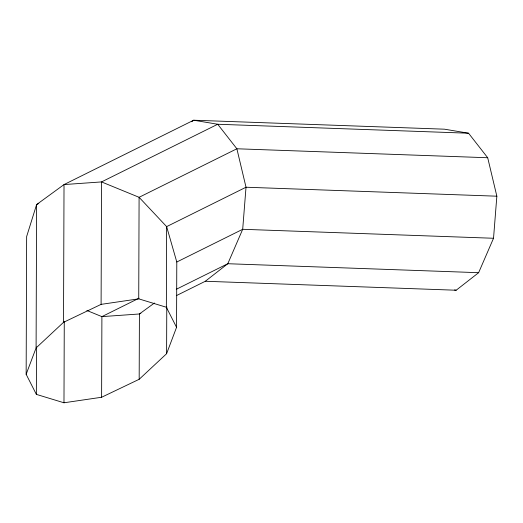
<?xml version="1.0" encoding="UTF-8"?>
<svg xmlns="http://www.w3.org/2000/svg" width="523" height="523" viewBox="0 0 523 523"><rect width="100%" height="100%" fill="white"/><g stroke="black" fill="none" stroke-linecap="round" stroke-linejoin="round"><path stroke-width="0.78" d="M26.15 374.298L36.094 347.932L63.525 322.331L64.022 184.573L101.534 181.919L139.092 197.308L166.641 226.622L176.794 262.01L176.558 327.326L166.608 353.698L139.177 379.293L101.612 397.258L63.976 402.782L36.355 394.375L26.15 374.298L26.647 236.54L36.61 204.565L64.022 184.573L193.673 120.218L444.504 129.188L468.549 133.215L487.704 157.743L496.85 196.197L493.529 238.266L478.63 272.686L456.154 290.232L205.317 281.263L176.349 295.645M36.094 347.932L36.61 204.565L38.807 203.48M36.355 394.375L36.525 347.03M63.976 402.782L64.27 321.547M63.525 322.331L101.096 304.366L101.534 181.919L217.712 124.252L468.549 133.215M101.612 397.258L101.9 316.631L139.04 298.202M176.558 327.326L166.353 307.249L138.732 298.849L139.092 197.308L236.873 148.774L487.704 157.743M139.177 379.293L139.412 313.977L154.422 303.026M166.353 307.249L166.641 226.622L246.019 187.227L496.85 196.197M166.608 353.698L166.778 306.896M191.745 121.722L193.673 120.218L217.712 124.252L236.873 148.774L246.019 187.227L242.692 229.296L227.799 263.723L205.317 281.263M176.794 262.01L242.692 229.296L493.529 238.266M176.264 289.297L227.799 263.723L478.63 272.686M140.864 313.257L139.412 313.977L101.9 316.631L86.877 310.479M101.096 304.366L138.732 298.849M454.546 289.964L456.154 290.232"/></g></svg>
